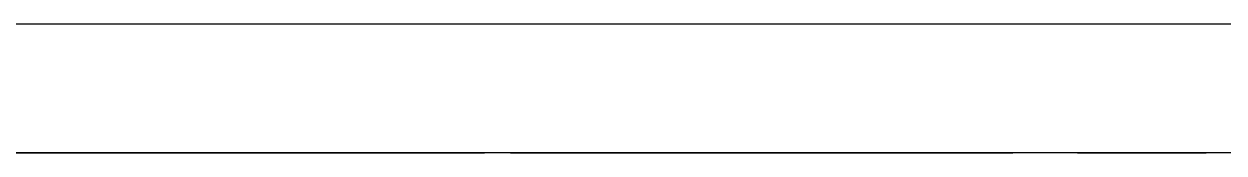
# Model space of a CAD drawing. Extents: x 8 to 586, y 8 to 412.
# Drawn here: x 250.45 to 269.08, y 238 to 240 of the extents above; entities that cross this region are included whole.
import ezdxf

# ---------------------------------------------------------------- set-up
doc = ezdxf.new("R2010")
doc.units = 0
doc.linetypes.add('CENTER', pattern=[10.2, 6, -1.6, 1, -1.6])
doc.linetypes.add('DASHED', pattern=[3, 1.8, -1.2])
for name, color, linetype in [('FRAME', 250, 'CONTINUOUS'), ('HIDDEN', 8, 'DASHED'), ('SEAM', 3, 'CENTER'), ('VISIBLE', 7, 'CONTINUOUS')]:
    doc.layers.add(name, color=color, linetype=linetype)

msp = doc.modelspace()

# ---------------------------------------------------------------- linework, layer by layer
at = {"layer": 'FRAME'}
msp.add_line((370, 240), (224, 240), dxfattribs=at)
at = {"layer": 'HIDDEN'}
for p, q in [((347.5, 238), (247.5, 238)), ((249, 238), (355, 238)), ((249, 238), (355, 238))]:
    msp.add_line(p, q, dxfattribs=at)
at = {"layer": 'SEAM'}
for p, q in [((297.5, 238), (247.5, 238)), ((249, 238), (297.5, 238))]:
    msp.add_line(p, q, dxfattribs=at)
at = {"layer": 'VISIBLE'}
msp.add_line((347.5, 238), (247.5, 238), dxfattribs=at)

doc.saveas('drawing.dxf')
